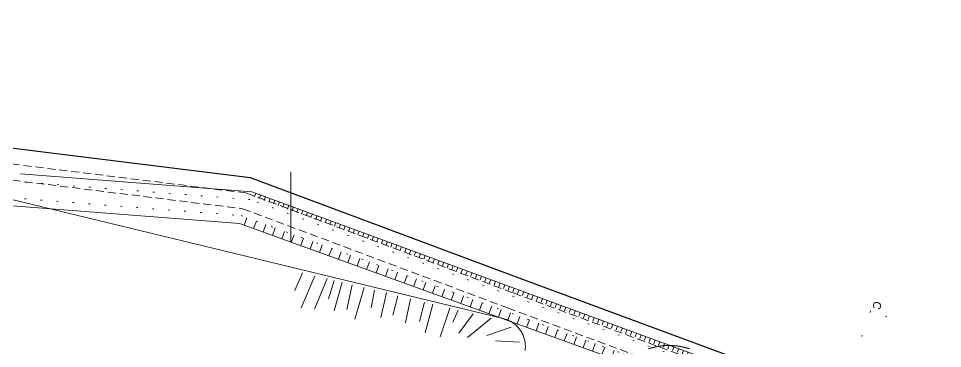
# Model space of a CAD drawing. Header units: inches. Extents: x -3368894 to 5148796, y 84 to 10864301.
# Drawn here: x 502451.9 to 502509.6, y 4346472.2 to 4346492.8 of the extents above; entities that cross this region are included whole.
import ezdxf

# ---------------------------------------------------------------- set-up
doc = ezdxf.new("R2010")
doc.units = ezdxf.units.IN
doc.header["$MEASUREMENT"] = 0
doc.linetypes.add('ACAD_ISO07W100', pattern=[3, 0, -3])
doc.linetypes.add('NASCOSTA', pattern=[0.375, 0.25, -0.125])
for name, color, linetype, lineweight in [('cm canale', 4, 'Continuous', 5), ('cm_alberi in secondo piano', 252, 'Continuous', 9), ('cm_campiture', 252, 'Continuous', 9), ('cm_quote', 174, 'Continuous', 0), ('cp_pozzette_linee', 142, 'Continuous', 9)]:
    doc.layers.add(name, color=color, linetype=linetype, lineweight=lineweight)
for name, color, linetype in [('cp_alberi_linea', 103, 'Continuous'), ('cp_recinzioni leggere_linea', 4, 'Continuous'), ('cp_vegetazione_linee', 34, 'Continuous')]:
    doc.layers.add(name, color=color, linetype=linetype)
doc.styles.get("Standard").update_dxf_attribs({"font": 'GOTHIC.TTF'})
doc.dimstyles.new('Quote 200', dxfattribs={"dimtxt": 0.5, "dimasz": 0.2, "dimexe": 1.25, "dimexo": 0.625, "dimgap": 0.2, "dimtad": 1, "dimzin": 1, "dimtxsty": 'Standard', "dimblk": 'ARCHTICK', "dimcen": 2.5, "dimse1": 1, "dimse2": 1, "dimazin": 0, "dimtfac": 1, "dimtmove": 0, "dimatfit": 3, "dimldrblk": 'NONE', "dimfxl": 1, "dimlwd": 0, "dimarcsym": 0})

# ---------------------------------------------------------------- blocks, each defined once
blk = doc.blocks.new('_ArchTick')
at = {"color": 0, "linetype": 'ByBlock', "const_width": 0.15}
blk.add_lwpolyline([(-0.5, -0.5), (0.5, 0.5)], dxfattribs=at)
blk = doc.blocks.new('*D263')
at = {"layer": 'cm_quote', "color": 0, "lineweight": 0, "transparency": 16777216}
for p, q in [((-3368891.703, 8689622.26), (-929594.242, 10864300.067)), ((-3368894.34, 8689619.909), (-3368891.703, 8689622.26))]:
    blk.add_line(p, q, dxfattribs=at)
at = {"layer": 'DEFPOINTS', "color": 0, "transparency": 16777216}
for p in [(-3368891.703, 8689622.26), (503231.569, 4346330.378), (503228.933, 4346328.028)]:
    blk.add_point(p, dxfattribs=at)
at = {"layer": 'cm_quote', "color": 0, "lineweight": 0, "transparency": 16777216, "xscale": 0.2, "yscale": 0.2, "zscale": 0.2}
for p, rotation in [((-3368891.703, 8689622.26), 41.71758129249201), ((-3368894.34, 8689619.909), 221.717581292492)]:
    blk.add_blockref('_ArchTick', p, dxfattribs=dict(at, rotation=rotation))
at = {"layer": 'cm_quote', "color": 0, "transparency": 16777216, "insert": (-929595.199, 10864299.865), "char_height": 0.5, "attachment_point": 5, "rotation": 41.71758}
blk.add_mtext('3,53', dxfattribs=at)
blk = doc.blocks.new('_None')

msp = doc.modelspace()

# ---------------------------------------------------------------- hatches: boundary and pattern name
at = {"layer": 'cm canale'}
h = msp.add_hatch(dxfattribs=at)
h.set_pattern_fill('ANSI31', color=256, scale=2.5, angle=16.85632)
h.set_pattern_definition([(69.8375, (502471.4128, 4346480.1874), (-0.2933496, 0.1077138), [])])
h.paths.add_polyline_path([(502527.283, 4346459.673), (502466.466, 4346482.004), (502466.374, 4346481.771), (502527.196, 4346459.438)])
h = msp.add_hatch(dxfattribs=at)
h.set_pattern_fill('ANSI31', color=256, scale=5, angle=16.85632)
h.set_pattern_definition([(69.8375, (502471.4128, 4346480.1874), (-0.586699, 0.2154275), [])])
h.paths.add_polyline_path([(502526.671, 4346458.007), (502526.843, 4346458.476), (502465.864, 4346480.485), (502465.68, 4346480.02)])

# ---------------------------------------------------------------- linework, layer by layer
for points in [[(502533.703, 4346457.315), (502466.466, 4346482.004), (502452.02, 4346483.119)], [(502451.233, 4346481.136), (502465.68, 4346480.02), (502532.875, 4346455.768)]]:
    msp.add_lwpolyline(points, dxfattribs=at)
at = {"layer": 'cm canale', "linetype": 'ACAD_ISO07W100', "ltscale": 0.3}
for points in [[(502533.53, 4346456.846), (502466.359, 4346481.51), (502451.981, 4346482.621)], [(502451.272, 4346481.634), (502465.786, 4346480.513), (502533.044, 4346456.238)]]:
    msp.add_lwpolyline(points, dxfattribs=at)
at = {"layer": 'cm_campiture', "color": 253, "ltscale": 0.5}
for points in [[(502469.633, 4346476.951), (502469.137, 4346475.849)], [(502470.403, 4346476.765), (502469.537, 4346474.755)], [(502471.157, 4346476.583), (502470.38, 4346474.671)], [(502471.61, 4346476.473), (502471.243, 4346475.323)], [(502472.111, 4346476.353), (502471.601, 4346474.565)], [(502472.727, 4346476.204), (502472.398, 4346474.664)], [(502473.48, 4346476.022), (502472.884, 4346474.06)], [(502474.114, 4346475.869), (502473.91, 4346474.769)], [(502474.861, 4346475.688), (502474.514, 4346474.152)], [(502475.572, 4346475.517), (502475.264, 4346474.31)], [(502476.368, 4346475.325), (502476.052, 4346473.824)], [(502477.243, 4346475.114), (502476.933, 4346473.903)], [(502477.76, 4346474.989), (502477.288, 4346473.206)], [(502478.822, 4346474.732), (502478.224, 4346472.942)], [(502479.344, 4346474.606), (502479.01, 4346473.863)], [(502480.289, 4346474.378), (502479.397, 4346473.177)], [(502481.398, 4346474.11), (502479.934, 4346472.909)], [(502482.665, 4346473.548), (502481.141, 4346473.043)], [(502483.176, 4346472.615), (502481.677, 4346472.708)]]:
    msp.add_lwpolyline(points, dxfattribs=at)
at = {"layer": 'cm_campiture', "linetype": 'ACAD_ISO07W100', "ltscale": 0.5}
msp.add_lwpolyline([(502506.124, 4346474.207), (502505.11, 4346474.57), (502501.895, 4346465.595), (502496.836, 4346451.474), (502490.12, 4346432.731), (502488.404, 4346427.939), (502489.608, 4346427.508)], dxfattribs=at)
at = {"layer": 'cm_quote'}
msp.add_line((502468.898, 4346483.216), (502468.898, 4346478.845), dxfattribs=at)
at = {"layer": 'cp_alberi_linea'}
msp.add_lwpolyline([(502493.803, 4346472.193), (502493.553, 4346472.269), (502493.298, 4346472.328), (502493.04, 4346472.371), (502492.779, 4346472.397), (502492.518, 4346472.405), (502492.256, 4346472.397), (502491.996, 4346472.371), (502491.737, 4346472.328), (502491.482, 4346472.269), (502491.232, 4346472.193)], dxfattribs=at)
at = {"layer": 'cp_pozzette_linee'}
msp.add_lwpolyline([(502450.775, 4346481.674), (502482.165, 4346474.095), (502482.281, 4346474.063), (502482.394, 4346474.024), (502482.504, 4346473.977), (502482.611, 4346473.922), (502482.714, 4346473.861), (502482.813, 4346473.793), (502482.907, 4346473.718), (502482.996, 4346473.638), (502483.079, 4346473.551), (502483.157, 4346473.46), (502483.228, 4346473.363), (502483.292, 4346473.262), (502483.35, 4346473.157), (502483.4, 4346473.048), (502483.443, 4346472.936), (502483.479, 4346472.821), (502483.507, 4346472.705), (502483.527, 4346472.587), (502483.539, 4346472.467), (502483.543, 4346472.347), (502483.539, 4346472.227), (502483.527, 4346472.108)], dxfattribs=at)
at = {"layer": 'cp_recinzioni leggere_linea'}
msp.add_lwpolyline([(502377.588, 4346478.245), (502388.545, 4346479.626), (502409.697, 4346482.858), (502429.071, 4346487.504), (502466.364, 4346482.898), (502483.137, 4346476.627), (502524.307, 4346461.417), (502547.138, 4346453.239), (502585.971, 4346448.386)], dxfattribs=at)
at = {"layer": 'cp_vegetazione_linee', "linetype": 'NASCOSTA', "lineweight": 13, "ltscale": 2}
for points in [[(502186.132, 4346415.946), (502186.737, 4346416.13), (502187.305, 4346416.309), (502188.352, 4346416.743), (502226.547, 4346430.521), (502238.213, 4346434.41), (502262.424, 4346456.847), (502275.41, 4346462.555), (502317.466, 4346468.597), (502377.721, 4346477.254), (502388.683, 4346478.636), (502409.89, 4346481.876), (502429.128, 4346486.489), (502466.124, 4346481.92), (502482.789, 4346475.69), (502523.965, 4346460.477), (502546.904, 4346452.261), (502585.955, 4346447.38), (502606.038, 4346448.84), (502634.559, 4346450.563), (502659.979, 4346451.587), (502688.863, 4346451.853), (502722.539, 4346448.771)], [(502185.808, 4346414.806), (502186.421, 4346414.988), (502187.033, 4346415.175), (502187.647, 4346415.368), (502188.713, 4346415.81), (502226.874, 4346429.576), (502238.735, 4346433.53), (502262.98, 4346455.999), (502275.687, 4346461.585), (502317.608, 4346467.607), (502377.855, 4346476.263), (502388.821, 4346477.645), (502410.082, 4346480.894), (502429.185, 4346485.475), (502465.885, 4346480.942), (502482.44, 4346474.752), (502523.623, 4346459.537), (502546.671, 4346451.282), (502585.929, 4346446.376), (502606.104, 4346447.842), (502634.609, 4346449.564), (502660.004, 4346450.587), (502688.822, 4346450.853), (502722.912, 4346447.733)]]:
    msp.add_lwpolyline(points, dxfattribs=at)

# ---------------------------------------------------------------- texts
at = {"layer": 'cm_alberi in secondo piano', "insert": (502505.831, 4346475.056), "char_height": 0.5, "attachment_point": 1, "rotation": 250.28856}
msp.add_mtext_dynamic_manual_height_columns('C', width=4.59023, gutter_width=1, heights=[0], dxfattribs=at)

# ---------------------------------------------------------------- dimensions: what is measured, and where the dimension line sits
at = {"layer": 'cm_quote'}
dim = msp.add_linear_dim(base=(-3368891.703, 8689622.26), p1=(503228.933, 4346328.028), p2=(503231.569, 4346330.378), angle=41.71758, dimstyle='Quote 200', dxfattribs=at)
dim.commit()
dim.dimension.update_dxf_attribs({"geometry": '*D263', "text_midpoint": (-929594.876, 10864299.502), "dimtype": 161})

doc.saveas('drawing.dxf')
